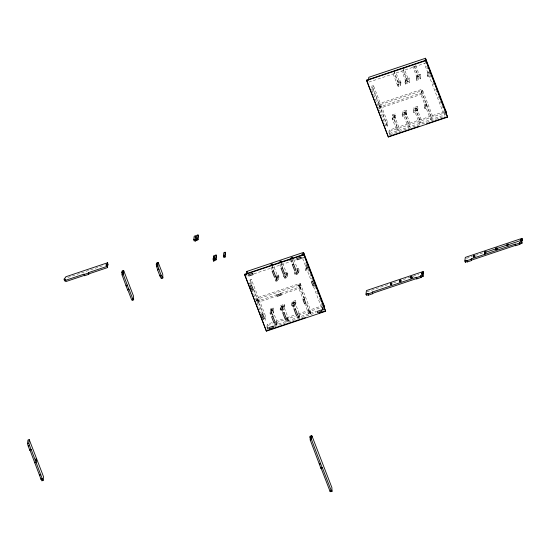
<?xml version="1.0" encoding="UTF-8"?>
<svg xmlns="http://www.w3.org/2000/svg" width="550" height="550" viewBox="0 0 550 550"><rect width="100%" height="100%" fill="white"/><g stroke="black" fill="none" stroke-linecap="round" stroke-linejoin="round"><path stroke-width="0.41" stroke-dasharray="2.75 2.06" d="M246.861 276.244L247.039 274.801M250.422 285.471L249.638 283.456L250.099 279.847L251.364 279.421L265.719 316.628L265.265 320.238L263.993 320.664L263.216 318.649M251.433 284.377L250.91 283.03L251.364 279.421M256.719 300.376L256.905 298.932L258.17 298.506L258.637 299.716L256.719 300.376L257.187 301.586L258.459 301.159L257.991 299.949M257.187 301.586L256.905 298.932M258.321 302.239L258.775 298.629L300.685 284.57L300.548 285.649L298.629 286.309L299.09 287.519L300.362 287.093L299.894 285.883M271.336 266.991L271.198 268.077L272.229 270.751M272.607 266.564L272.47 267.651L273.24 269.651M269.356 328.377L267.238 329.086L266.771 327.876L267.231 324.266L272.903 322.369M267.238 329.086L267.699 325.476L267.231 324.266M273.164 308.041L272.704 311.651L273.171 312.861L273.625 309.251L273.164 308.041L270.621 308.894L270.304 311.417L272.222 310.757L272.36 309.678L276.753 321.069L276.299 324.679L275.268 322.011M272.222 310.757L271.755 309.547L270.483 309.973L270.951 311.183L271.088 310.104L273.625 309.251M271.755 309.547L272.037 312.201M276.863 279.043L277.317 275.44L273.219 264.804M278.589 275.014L278.135 278.616L278.603 279.826L279.056 276.224L278.589 275.014L276.684 275.653M280.225 264.014L280.087 265.093L281.119 267.768M281.497 263.587L281.359 264.667L282.129 266.668M276.616 322.156L277.083 323.366L275.165 324.026L275.028 325.105L273.996 322.438M277.083 323.366L276.904 324.809L275.632 325.236L275.811 323.792M283.216 276.911L283.484 274.752M283.862 276.684L284.048 275.241M280.582 310.372L280.115 309.162L280.569 305.553L284.377 304.274L284.845 305.484L284.391 309.093L283.119 309.519M280.672 309.65L281.036 306.762L280.569 305.553M281.703 306.212L281.518 307.656L283.442 306.996L282.975 305.786L281.703 306.212L282.171 307.423M285.89 274.979L286.206 272.456L282.693 263.34M281.985 308.866L282.308 306.336L282.893 307.856M286.357 276.189L286.076 273.536L284.804 273.962M282.789 307.23L282.975 305.786M287.024 275.639L287.478 272.03L284.941 272.882M283.257 308.44L283.573 305.91L287.973 317.309L287.512 320.918L286.481 318.244M287.492 276.849L287.946 273.24L287.478 272.03M284.377 304.274L283.924 307.883L284.391 309.093M287.836 318.388L288.303 319.598L286.385 320.258L286.248 321.344L285.216 318.67M288.303 319.598L288.118 321.042L286.846 321.468L287.031 320.024M294.896 274.361L294.614 271.707M291.328 305.401L291.789 301.792L295.597 300.513L296.065 301.723L295.604 305.332L294.339 305.759M291.892 305.889L292.256 303.002L291.789 301.792M292.923 302.445L292.738 303.889L294.656 303.229L294.188 302.019L292.923 302.445L293.384 303.655L293.521 302.576L295.577 307.89M297.11 271.219L297.426 268.689L293.618 258.816M297.577 272.429L297.289 269.775M294.188 302.019L294.477 304.673L294.793 302.149L299.186 313.541L298.732 317.151L297.962 315.15M296.154 269.115L298.698 268.262L298.238 271.872L298.705 273.082L297.44 273.508M298.705 273.082L299.166 269.472L298.698 268.262M295.597 300.513L295.144 304.123L295.604 305.332M298.629 286.309L298.808 284.866L300.08 284.439L300.548 285.649M304.308 298.767L299.757 286.969L300.218 283.36L258.308 297.419L257.854 301.029L276.691 294.711M300.362 287.093L300.224 288.179L281.387 294.498M299.049 314.627L299.516 315.837L297.598 316.498L297.461 317.577L296.429 314.903M299.516 315.837L299.337 317.281L298.066 317.707L298.251 316.264M305.903 270.669L306.357 267.059L307.629 266.633L307.175 270.243L305.903 270.669L305.436 269.459L305.896 265.849L307.161 265.423M307.072 266.145L306.707 269.032L305.436 269.459M309.286 313.94L308.997 311.286L310.269 310.86L310.736 312.07L310.551 313.514L309.286 313.94L308.818 312.73L310.736 312.07M322.548 306.742L322.224 309.272L313.046 285.471M324.101 308.969L322.829 309.396L323.015 307.952M379.019 108.529L379.473 104.919L422.654 90.434L422.194 94.036L379.019 108.529L371.614 89.32L372.068 85.711L373.34 85.284L380.277 103.283L379.823 106.892L372.879 88.894L373.34 85.284M387.234 126.101L380.291 108.103L380.744 104.493L387.688 122.492L387.234 126.101L385.962 126.527L386.416 122.918L372.068 85.711M394.804 70.627L394.439 73.514L398.832 84.906L399.293 81.297L395.773 72.181M444.304 111.643L389.201 130.13L388.747 133.739L445.466 114.703L443.933 110.736M389.207 134.949L389.668 131.34L389.201 130.13M392.59 114.757L397.451 127.359L396.997 130.969L392.136 118.36L392.59 114.757L395.134 113.905L395.601 115.115L395.141 118.718L392.604 119.57L393.058 115.968L395.601 115.115M400.558 80.871L400.104 84.48L397.567 85.333L398.021 81.723L400.558 80.871L401.026 82.081L400.572 85.69L398.028 86.542L398.489 82.933L393.628 70.331M395.141 118.718L394.673 117.507L395.134 113.905M403.48 67.712L403.116 70.599L407.509 81.998L407.969 78.389L404.161 68.509M404.972 82.851L405.426 79.241L409.234 77.963L409.702 79.172L409.248 82.782L405.439 84.061L404.972 82.851L408.781 81.572L409.234 77.963M405.439 84.061L405.893 80.451L405.426 79.241M402.084 115.026L402.538 111.416L406.347 110.137L406.814 111.348L406.361 114.957L402.552 116.236L402.084 115.026L405.893 113.747L406.347 110.137M402.552 116.236L403.006 112.626L402.538 111.416M413.249 65.821L413.064 67.265L417.457 78.657L417.918 75.047L414.397 65.931M416.192 79.083L416.646 75.474L420.454 74.195L420.922 75.405L420.468 79.014L416.659 80.293L416.192 79.083L420.001 77.804L420.454 74.195M416.659 80.293L417.113 76.684L416.646 75.474M413.304 111.258L413.758 107.656L417.567 106.377L418.034 107.587L417.581 111.189L413.765 112.468L413.304 111.258L417.113 109.979L417.567 106.377M413.765 112.468L414.226 108.866L413.758 107.656M421.733 92.826L422.187 89.224L379.012 103.709L378.551 107.319L421.733 92.826L431.922 119.247L432.376 115.644L422.187 89.224M427.405 75.323L427.866 71.713L429.131 71.287L428.677 74.896L427.405 75.323L427.873 76.532L429.144 76.106L429.598 72.497L428.326 72.923L427.873 76.532M424.518 107.498L424.971 103.888L426.243 103.462L425.789 107.071L424.518 107.498L424.985 108.708L426.257 108.281L426.711 104.672L425.439 105.098L424.985 108.708M444.558 112.241L444.194 115.129L424.284 63.498M270.951 311.183L271.088 310.104M276.052 275.866L276.382 278.149L275.914 276.946M368.83 82.108L425.549 63.071L425.088 61.861M371.614 89.32L372.879 88.894M398.489 82.933L401.026 82.081M405.893 80.451L409.702 79.172M417.113 76.684L420.922 75.405M403.006 112.626L406.814 111.348M414.226 108.866L418.034 107.587M392.136 118.36L394.673 117.507M386.416 122.918L387.688 122.492M389.668 131.34L444.771 112.853M390.019 134.674L445.122 116.188M67.822 277.461L104.088 265.293M288.764 260.817L293.562 259.201M254.011 273.845L295.632 259.875M302.17 257.682L303.579 257.207L304.501 259.586M249.638 283.456L250.91 283.03M276.519 277.076L279.056 276.224M285.663 274.003L287.946 273.24M296.876 270.243L299.166 269.472M275.729 278.389L277.647 277.729L277.186 276.519M284.618 275.406L286.536 274.746M295.838 271.645L297.756 270.985M294.429 273.151L295.701 272.724M280.926 293.288L299.757 286.969M257.049 302.665L275.584 296.443M303.002 298.024L304.274 297.598M281.036 306.762L284.845 305.484M292.256 303.002L296.065 301.723M280.115 309.162L281.387 308.736M264.447 317.054L265.719 316.628M275.481 321.496L284.247 318.56M286.701 317.735L294.779 315.026M297.921 313.968L322.334 305.779M366.912 291.775L389.599 284.157M393.649 282.796L396.082 281.985M403.37 279.538L409.853 277.358M413.098 276.272L418.77 274.368M466.586 258.321L472.257 256.417M475.502 255.331L483.601 252.615M267.699 325.476L272.559 323.847M276.609 322.486L284.714 319.77M285.526 319.495L295.247 316.236M298.485 315.143L322.795 306.989M323.634 307.759L322.362 308.186L322.829 309.396M266.771 327.876L268.187 327.401M273.921 325.476L316.346 311.245M322.087 309.313L323.496 308.846L323.964 310.056M274.388 326.686L316.009 312.723M321.846 310.764L323.256 310.289M424.737 59.888L425.659 62.274M426.779 66.248L428.312 70.221M430.148 74.986L431.069 77.371M432.905 82.136L434.438 86.109M435.662 89.286L437.195 93.259M438.419 96.436L439.952 100.409M440.254 101.2L442.709 107.552M427.866 71.713L428.326 72.923M415.669 65.505L419.183 74.621L418.729 78.231L414.336 66.839M420.001 77.804L420.468 79.014M424.971 103.888L425.439 105.098M408.781 81.572L409.248 82.782M403.184 69.699L406.697 78.815L406.244 82.424L401.844 71.026M417.113 109.979L417.581 111.189M400.104 84.48L400.572 85.69M393.168 73.941L398.028 86.542M405.893 113.747L406.361 114.957M379.624 110.089L385.962 126.527M305.724 262.762L307.863 268.317M308.172 269.108L312.764 281.009M314.621 285.835L315.542 288.214M316.766 291.39L318.292 295.357M319.516 298.526L321.049 302.493M321.351 303.291L323.187 308.048M305.896 265.849L306.357 267.059M302.617 258.431L311.493 281.435M292.057 258.479L293.81 263.038M293.604 263.574L292.572 260.899L292.71 259.82L291.445 260.246L291.308 261.326L292.339 264M300.218 283.36L310.406 309.781L309.952 313.39L305.862 302.789M310.09 312.304L310.551 313.514M304.741 298.808L299.413 284.996L298.959 288.606L302.748 298.437M306.707 303.903L309.134 310.207L308.681 313.816L304.59 303.215M298.808 284.866L299.276 286.076M280.541 261.484L282.597 266.805M298.87 316.071L299.337 317.281M297.598 316.498L298.066 317.707M293.583 307.519L294.099 308.853M277.001 277.963L277.468 279.166M271.947 265.231L273.707 269.789M275.832 276.375L276.609 278.376M287.65 319.832L288.118 321.042M286.385 320.258L286.846 321.468M282.363 311.286L282.879 312.62M276.437 323.599L276.904 324.809M270.621 308.894L272.264 313.143M272.553 313.899L273.137 315.418M272.161 313.954L272.931 315.954M275.165 324.026L275.632 325.236M250.099 279.847L251.928 284.597M254.066 290.139L263.223 313.892M253.248 289.08L262.928 314.188M251.976 289.506L261.656 314.614M394.329 115.541L393.876 119.144L398.269 130.542L398.723 126.933L394.329 115.541M404.277 112.2L403.824 115.809L408.217 127.201L408.671 123.599L404.277 112.2M405.549 111.774L405.089 115.383L409.489 126.782L409.942 123.172L405.549 111.774M415.491 108.439L415.037 112.042L419.43 123.441L419.891 119.831L415.491 108.439M416.763 108.013L416.309 111.616L420.702 123.014L421.156 119.405L416.763 108.013M421.382 90.86L420.929 94.463L430.65 119.673L431.104 116.071L421.382 90.86"/><path stroke-width="0.82" d="M213.414 256.926L213.551 255.846L216.088 254.994L215.634 258.596L214.363 259.022L214.775 260.666L213.503 261.092L213.228 258.369L214.5 257.943L214.686 256.499L213.414 256.926L213.881 258.129L214.019 257.056M42.288 478.851L31.103 449.274L29.776 450.134L28.222 446.098L27.5 443.651L27.954 440.041L29.226 439.615L43.574 476.822L43.12 480.432L41.848 480.858L41.071 478.844L41.016 479.277L42.343 478.418L43.12 480.432M31.047 449.707L28.772 443.224L29.226 439.615M29.776 450.134L29.831 449.701L41.016 479.277M36.499 459.91L36.314 461.354L36.032 458.7L36.499 459.91L35.227 460.336M65.89 280.528L64.625 280.954L64.157 279.744L64.336 278.3L65.608 277.874L65.746 276.794L107.649 262.728L107.979 265.024L106.061 265.684L106.246 264.241L107.518 263.814L107.649 262.728M88.825 273.873L107.662 267.548L107.333 265.258L107.195 266.337L88.358 272.663L88.77 274.306L84.535 275.722L84.59 275.289L65.752 281.614L65.422 279.317L64.157 279.744M84.535 275.722L84.129 274.079L65.292 280.404M88.77 274.306L88.358 272.663M127.634 289.933L127.683 289.499L131.773 300.094L133.045 299.674L128.954 289.073L127.634 289.933L126.081 285.911L122.052 274.883L121.901 271.15L123.172 270.724L123.64 271.934L123.777 270.854L122.506 271.281M128.899 289.506L123.317 274.457L123.172 270.724M133.045 299.674L133.183 298.588L133.65 299.798L132.378 300.224M133.65 299.798L133.499 296.065L123.777 270.854M159.912 275.976L159.968 275.543L160.999 278.218L162.271 277.791L161.239 275.117L159.912 275.976L157.575 269.926L156.276 264.529L156.454 263.086L157.726 262.659L158.194 263.869L158.331 262.783L157.059 263.209M161.184 275.55L157.871 266.393L157.726 262.659M162.271 277.791L162.401 276.705L162.869 277.915L161.604 278.341M162.869 277.915L162.724 274.182L158.331 262.783M193.758 239.8L194.212 236.197L198.021 234.919L198.488 236.129L198.034 239.731L195.436 241.017L195.023 239.374L193.758 239.8L194.226 241.01L195.491 240.584L195.023 239.374M195.346 236.851L195.161 238.294L196.433 237.868L196.611 236.424L195.346 236.851L195.814 238.061M195.436 241.017L195.491 240.584M196.708 240.591L196.295 238.947L197.567 238.521L198.021 234.919M213.503 261.092L213.228 258.369M214.775 260.666L214.363 259.022M214.83 260.232L216.102 259.806L216.556 256.204L216.088 254.994M223.369 256.266L223.822 252.656L225.094 252.23L225.562 253.44L225.108 257.049L223.836 257.476L223.369 256.266L224.641 255.839L225.094 252.23M244.599 274.684L244.654 274.251L303.916 254.361L325.648 311.272L266.386 331.155L244.599 274.684L303.861 254.794L304.04 253.598M246.482 274.312L246.847 271.425L303.572 252.388L324.418 306.446L324.28 307.526M270.868 265.781L271.054 264.337L272.319 263.911L272.14 265.354M266.386 331.155L244.654 274.251M279.757 262.797L279.943 261.36L281.208 260.934L281.029 262.377M290.978 259.036L291.156 257.593L292.428 257.166L292.243 258.61M301.984 255.344L302.163 253.901L303.435 253.474L303.903 254.684M303.249 254.918L303.572 252.388M323.812 306.316L323.95 305.236M320.911 468.249L320.966 467.816L330.151 491.618L331.416 491.191L322.238 467.39L320.911 468.249L319.357 464.221L310.234 439.986L310.083 436.253L311.355 435.827L311.822 437.037L311.96 435.951L310.688 436.377M322.183 467.823L311.506 439.56L311.355 435.827M366.568 80.547L366.623 80.114L425.886 60.225L447.618 117.129L388.355 137.019L366.568 80.547L425.831 60.658L447.618 117.129M368.452 80.176L368.816 77.289L425.542 58.252L446.387 112.31L446.208 113.747M330.151 491.618L330.282 490.538M331.416 491.191L331.554 490.112L332.021 491.322L330.749 491.748M332.021 491.322L331.877 487.582L311.96 435.951M365.984 294.168L368.101 293.459L368.569 294.669L366.451 295.377L365.984 294.168L366.444 290.565L423.163 271.528L423.493 273.817L421.575 274.478L421.761 273.034L423.026 272.607L423.163 271.528M421.059 277.056L423.177 276.347L422.847 274.051L422.709 275.137L420.592 275.846L421.004 277.489L416.769 278.912L416.357 277.269L372.336 292.036L372.749 293.679L368.514 295.103L368.101 293.459M388.355 137.019L366.623 80.114M368.514 295.103L368.569 294.669M372.749 293.679L372.336 292.036M390.644 283.477L390.466 284.921L391.731 284.494L391.916 283.051L390.644 283.477L391.112 284.687M425.267 60.417L425.542 58.252M425.824 60.906L426.009 59.462M399.534 280.493L399.355 281.937L400.62 281.511L400.806 280.067L399.534 280.493L400.001 281.703M411.84 277.743L412.019 276.306L410.754 276.732L410.568 278.169L412.486 277.516M416.769 278.912L416.357 277.269M421.004 277.489L420.592 275.846M445.741 112.537L445.919 111.1M464.853 260.996L466.971 260.281L467.438 261.491L465.321 262.206L464.853 260.996L465.314 257.386L522.033 238.349L522.362 240.646L520.444 241.306L520.63 239.862L521.895 239.436L522.033 238.349M465.321 262.206L465.506 260.762M519.929 243.877L522.046 243.169L521.716 240.879L521.579 241.959L519.461 242.667L519.874 244.31L515.639 245.733L515.226 244.09L471.206 258.864L471.618 260.507L467.383 261.924L466.971 260.281M467.383 261.924L467.438 261.491M471.618 260.507L471.206 258.864M474.519 256.712L474.698 255.269L473.426 255.695L473.248 257.139L475.166 256.479M484.646 251.934L484.461 253.378L485.732 252.952L485.918 251.508L484.646 251.934L484.962 254.244M496.953 249.184L497.131 247.741L495.866 248.167L495.681 249.611L497.599 248.951M507.079 244.406L506.901 245.85L508.166 245.424L508.351 243.98L507.079 244.406L507.547 245.616M515.639 245.733L515.226 244.09M519.874 244.31L519.461 242.667M389.221 136.311L419.258 126.232M426.559 123.784L446.854 116.971M84.074 274.512L88.302 273.096M194.968 239.807L196.24 239.381M121.722 272.594L122.987 272.168M122.189 273.804L123.454 273.377M122.052 274.883L123.317 274.457M156.276 264.529L157.541 264.103M156.736 265.739L158.008 265.313M156.606 266.819L157.871 266.393M157.63 269.493L158.902 269.067M157.575 269.926L158.847 269.5M126.136 285.478L127.401 285.051M126.081 285.911L127.346 285.484M213.042 259.882L214.308 259.456M485.822 252.23L495.77 248.889M497.042 248.462L506.99 245.128M508.262 244.702L520.534 240.584M368.046 293.893L372.281 292.469M416.302 277.702L420.537 276.279M466.916 260.714L471.151 259.298M515.171 244.523L519.406 243.1M372.804 293.246L416.824 278.479M471.673 260.074L515.694 245.3M267.252 330.454L305.401 317.646M319.206 313.019L324.885 311.107M27.5 443.651L28.772 443.224M28.277 445.665L29.549 445.239M28.222 446.098L29.494 445.672M34.911 462.859L36.176 462.433M39.517 474.808L40.789 474.382M39.462 475.241L40.734 474.815M309.904 437.69L311.176 437.264M310.372 438.9L311.644 438.474M310.234 439.986L311.506 439.56M319.413 463.788L320.684 463.361M319.357 464.221L320.629 463.794M521.895 239.436L522.362 240.646M521.579 241.959L522.046 243.169M520.63 239.862L521.091 241.072M495.866 248.167L496.327 249.377M473.426 255.695L473.894 256.905M423.026 272.607L423.493 273.817M422.709 275.137L423.177 276.347M421.761 273.034L422.221 274.244M410.754 276.732L411.221 277.942M400.806 280.067L401.273 281.277M303.861 254.794L325.648 311.272M246.847 271.425L247.314 272.635M310.083 436.253L310.551 437.463M224.641 255.839L225.108 257.049M215.634 258.596L216.102 259.806M197.567 238.521L198.034 239.731M196.295 238.947L196.762 240.157M107.518 263.814L107.979 265.024M107.195 266.337L107.662 267.548M106.246 264.241L106.714 265.451M252.691 273.336L248.456 274.752L248.923 275.969L253.151 274.546L252.691 273.336M300.946 257.139L296.711 258.562L297.179 259.772L301.414 258.356L300.946 257.139M273.446 270.758L272.174 271.184L274.512 277.234L275.777 276.808L273.446 270.758M282.336 267.774L281.064 268.201L283.401 274.251L284.666 273.824L282.336 267.774M293.549 264.007L292.284 264.433L294.614 270.483L295.886 270.057L293.549 264.007M251.632 285.478L250.367 285.904L251.921 289.939L253.192 289.513L251.632 285.478M276.808 279.476L275.536 279.902L276.004 281.112L277.276 280.686L276.808 279.476M285.697 276.492L284.426 276.918L284.893 278.128L286.165 277.702L285.697 276.492M296.918 272.731L295.646 273.157L296.113 274.368L297.385 273.941L296.918 272.731M312.709 281.442L311.438 281.868L312.991 285.904L314.263 285.478L312.709 281.442M280.871 293.721L276.636 295.144L277.104 296.354L281.332 294.931L280.871 293.721M304.253 299.2L302.988 299.626L304.535 303.648L305.807 303.222L304.253 299.2M262.873 314.621L261.601 315.047L263.161 319.082L264.426 318.656L262.873 314.621M271.384 312.51L270.112 312.936L270.579 314.146L271.851 313.72L271.384 312.51M282.597 308.743L281.332 309.169L281.793 310.379L283.064 309.952L282.597 308.743M293.817 304.982L292.545 305.408L293.012 306.618L294.284 306.192L293.817 304.982M272.876 316.387L271.611 316.814L273.941 322.864L275.213 322.444L272.876 316.387M284.096 312.627L282.824 313.053L285.161 319.103L286.433 318.677L284.096 312.627M295.316 308.859L294.044 309.286L296.374 315.336L297.646 314.909L295.316 308.859M273.068 326.178L268.833 327.601L269.301 328.811L273.536 327.387L273.068 326.178M321.324 309.987L317.089 311.403L317.556 312.613L321.791 311.197L321.324 309.987"/></g></svg>
